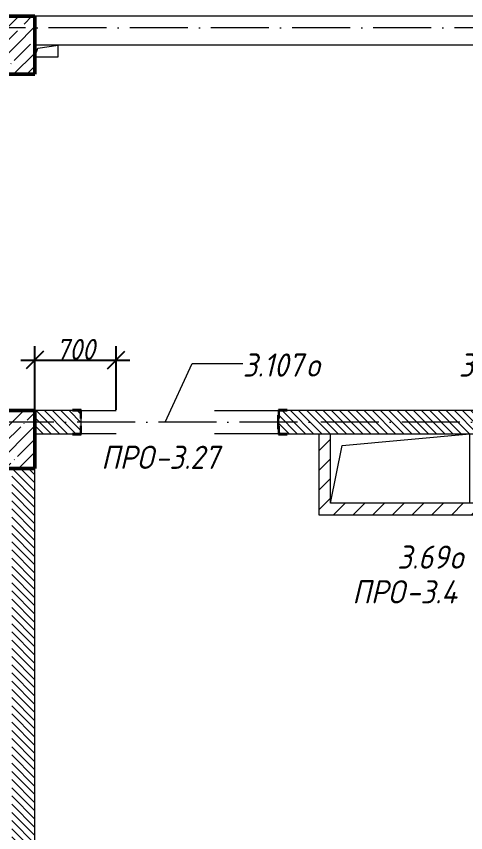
# Model space of a CAD drawing. Header units: millimetres. Extents: x -401725 to 250493, y 305116 to 802890.
# Drawn here: x 207375 to 211251, y 314627 to 321667 of the extents above; entities that cross this region are included whole.
import ezdxf

# ---------------------------------------------------------------- set-up
doc = ezdxf.new("R2010")
doc.units = ezdxf.units.MM
doc.linetypes.add('50_200_ШТРИХ_1Т_ш5_п1_п1_', pattern=[700, 500, -100, 0, -100])
for name, color, linetype, lineweight in [('A-____-____-DIMS', 7, 'Continuous', 9), ('A-GENM-____-IDEN', 7, 'Continuous', 9), ('A-GENM-____-MCUT', 7, 'Continuous', 25), ('A-GENM-____-OTLN', 7, 'Continuous', 9), ('A-GENM-____-OTLN-1', 7, 'Continuous', 25), ('A-GLAZ-____-IDEN', 7, 'Continuous', 9), ('A-WALL-____-MCUT-3', 7, 'Continuous', 9), ('A-WALL-____-OTLN', 7, 'Continuous', 9), ('A-WALL-____-PATT-1', 7, 'Continuous', 9), ('A-WALL-FNSH-MCUT-1', 7, 'Continuous', 9), ('I-WALL-____-OTLN', 7, 'Continuous', 9), ('S-COLS-____-MCUT', 7, 'Continuous', 50), ('S-COLS-____-OTLN', 7, 'Continuous', 9), ('S-GRID-____-OTLN-1', 7, '50_200_ШТРИХ_1Т_ш5_п1_п1_', 9)]:
    doc.layers.add(name, color=color, linetype=linetype, lineweight=lineweight)
doc.styles.add('ISOCPEUR_I_10', font='isocpeui.ttf', dxfattribs={"width": 0.9, "height": 180})
doc.styles.add('ISOCPEUR_I_9', font='isocpeui.ttf', dxfattribs={"width": 0.9, "height": 250})
doc.dimstyles.new('ISO-1_8_0_9К_СРЕДНИЙ_Кладочные_4', dxfattribs={"dimscale": 304.8, "dimtxt": 179.276612, "dimasz": 0.492126, "dimexe": 0.393701, "dimexo": 0, "dimgap": 0, "dimtad": 1, "dimdec": 3, "dimrnd": 0.001, "dimdsep": 46, "dimtxsty": 'ISOCPEUR_I_10', "dimblk1": 'OBLIQUE', "dimblk2": 'OBLIQUE', "dimsah": 1, "dimcen": 0.09, "dimdle": 0.393701, "dimazin": 0, "dimtfac": 1, "dimtdec": 4, "dimtix": 1, "dimtmove": 1, "dimatfit": 3, "dimfxl": 1, "dimtvp": 1, "dimtolj": 1, "dimtzin": 0, "dimarcsym": 2})
pattern_1 = [(135, (144685.44, 312186.367), (-35.35534, -35.35534), [])]
pattern_2 = [(45, (144685.44, 312186.37), (-84.85281, 84.85281), [])]

# ---------------------------------------------------------------- blocks, each defined once
blk = doc.blocks.new('BSC_Колонна _Прямоугольная - 500х500-V111-АР1_План отверстий 3 этажа в осях 1-64_А-ГГ')
at = {"layer": 'S-COLS-____-OTLN'}
h = blk.add_hatch(dxfattribs=at)
h.set_pattern_fill('FP_134', color=256, style=0, pattern_type=2)
h.set_pattern_definition([(45, (-62600, -5831.04), (-114.04925, 114.04925), []), (45, (-62485.95, -5831.04), (-114.04925, 114.04925), [201.613, -40.323, 3.353, -36.97])])
h.paths.add_polyline_path([(-250, -250), (250, -250), (250, 250), (-250, 250)], flags=0)
at = {"layer": 'S-COLS-____-MCUT'}
for p, q in [((250, 250), (-250, 250)), ((-250, 250), (-250, -250)), ((250, -250), (250, 250)), ((-250, -250), (250, -250))]:
    blk.add_line(p, q, dxfattribs=at)
blk = doc.blocks.new('BSC_Колонна _Прямоугольная - 500х500-V116-АР1_План отверстий 3 этажа в осях 1-64_А-ГГ')
at = {"layer": 'S-COLS-____-OTLN'}
h = blk.add_hatch(dxfattribs=at)
h.set_pattern_fill('FP_139', color=256, style=0, pattern_type=2)
h.set_pattern_definition([(45, (-62600, -9231.04), (-114.04925, 114.04925), []), (45, (-62485.95, -9231.04), (-114.04925, 114.04925), [201.613, -40.323, 3.353, -36.97])])
h.paths.add_polyline_path([(-250, -250), (250, -250), (250, 250), (-250, 250)], flags=0)
at = {"layer": 'S-COLS-____-MCUT'}
for p, q in [((250, 250), (-250, 250)), ((-250, 250), (-250, -250)), ((250, -250), (250, 250)), ((-250, -250), (250, -250))]:
    blk.add_line(p, q, dxfattribs=at)
blk = doc.blocks.new('Фахверк_СКБ_Уголок - 200_3960-28268576-АР1_План отверстий 3 этажа в осях 1-64_А-ГГ')
at = {"layer": 'A-GENM-____-MCUT'}
for p, q in [((200, 156), (125, 156)), ((125, 156), (125, 81)), ((131, 81), (131, 150)), ((131, 150), (200, 150)), ((200, 150), (200, 156)), ((125, 81), (131, 81)), ((131, 19), (125, 19)), ((125, 19), (125, -56)), ((131, -50), (131, 19)), ((125, -56), (200, -56)), ((200, -50), (131, -50)), ((200, -56), (200, -50))]:
    blk.add_line(p, q, dxfattribs=at)
blk = doc.blocks.new('154_Стойка_СКБ_Уголок - СМ-2480_200-28346303-АР1_План отверстий 3 этажа в осях 1-64_А-ГГ')
at = {"layer": 'A-GENM-____-MCUT'}
for p, q in [((125, 156), (125, 81)), ((200, 156), (125, 156)), ((131, 81), (131, 150)), ((131, 150), (200, 150)), ((200, 150), (200, 156)), ((125, 81), (131, 81)), ((131, 19), (125, 19)), ((125, 19), (125, -56)), ((131, -50), (131, 19)), ((125, -56), (200, -56)), ((200, -50), (131, -50)), ((200, -56), (200, -50))]:
    blk.add_line(p, q, dxfattribs=at)
blk = doc.blocks.new('Стойка_Влож_Полоса боковая - Полоса-28213942-АР1_План отверстий 3 этажа в осях 1-64_А-ГГ')
at = {"layer": 'A-GENM-____-OTLN'}
for p, q in [((-5, 60), (0, 60)), ((-5, -60), (-5, 60)), ((0, 31), (0, -31)), ((0, -60), (-5, -60))]:
    blk.add_line(p, q, dxfattribs=at)
blk = doc.blocks.new('AR_Отверстие прямоугольное _в плите_ - AR_Отверстие прямоугольное _в плите_-V181-АР1_План отверстий 3 этажа в осях 1-64_А-ГГ')
at = {"layer": 'A-GENM-____-OTLN'}
for p, q in [((-100, -50), (-75, 25)), ((-75, 25), (100, 50)), ((100, -50), (100, 50)), ((-100, -50), (100, -50))]:
    blk.add_line(p, q, dxfattribs=at)
blk = doc.blocks.new('AR_Отверстие прямоугольное _в плите_ - AR_Отверстие прямоугольное _в плите_-V205-АР1_План отверстий 3 этажа в осях 1-64_А-ГГ')
at = {"layer": 'A-GENM-____-OTLN'}
for p, q in [((-500, 200), (600, 300)), ((600, -300), (600, 300)), ((-600, -300), (-500, 200))]:
    blk.add_line(p, q, dxfattribs=at)
blk = doc.blocks.new('_Oblique')
at = {"color": 0, "linetype": 'ByBlock', "lineweight": -2}
blk.add_line((-0.5, -0.5), (0.5, 0.5), dxfattribs=at)
blk = doc.blocks.new('*D10053')
at = {"layer": 'A-____-____-DIMS', "color": 0, "lineweight": -2, "transparency": 16777216}
for p, q in [((207535.4, 318267.4), (207535.4, 318823.5)), ((208235.4, 318273.4), (208235.4, 318823.5)), ((207415.4, 318703.5), (208355.4, 318703.5))]:
    blk.add_line(p, q, dxfattribs=at)
at = {"layer": 'Defpoints', "color": 0, "transparency": 16777216}
for p in [(208235.4, 318703.5), (207535.4, 318267.4), (208235.4, 318273.4)]:
    blk.add_point(p, dxfattribs=at)
at = {"layer": 'A-____-____-DIMS', "color": 0, "lineweight": -2, "transparency": 16777216, "xscale": 150, "yscale": 150, "zscale": 150, "rotation": 180}
blk.add_blockref('_Oblique', (207535.4, 318703.5), dxfattribs=at)
at = {"layer": 'A-____-____-DIMS', "color": 0, "lineweight": -2, "transparency": 16777216, "xscale": 150, "yscale": 150, "zscale": 150}
blk.add_blockref('_Oblique', (208235.4, 318703.5), dxfattribs=at)
at = {"layer": 'A-____-____-DIMS', "color": 0, "transparency": 16777216, "insert": (207885.4, 318794.7), "char_height": 180, "width": 409.578, "attachment_point": 5, "style": 'ISOCPEUR_I_10'}
blk.add_mtext('\\A1;700', dxfattribs=at)

msp = doc.modelspace()

# ---------------------------------------------------------------- hatches: boundary and pattern name
at = {"layer": 'A-WALL-____-PATT-1'}
h = msp.add_hatch(dxfattribs=at)
h.set_pattern_fill('FP_6', color=256, style=0, pattern_type=2)
h.set_pattern_definition(pattern_1)
h.paths.add_polyline_path([(212935.4376, 318067.4093), (213035.4376, 318067.4093), (213035.4376, 318267.4093), (212935.4376, 318267.4093), (212935.4376, 318073.2917)], flags=0)
h.paths.add_polyline_path([(212435.4376, 318067.4093), (212435.4376, 318267.4093), (209641.4376, 318267.0564), (209641.4376, 318198.4093), (209635.4376, 318198.4093), (209635.4376, 318136.4093), (209641.4376, 318136.4093), (209641.4376, 318067.4093), (211835.4036, 318067.4093)], flags=0)
h.paths.add_polyline_path([(207860.4376, 318067.4093), (207929.4376, 318067.4093), (207929.4376, 318136.4093), (207935.4376, 318136.4093), (207935.4376, 318198.4093), (207929.4376, 318198.4093), (207929.4376, 318267.4093), (207535.4376, 318267.4093), (207535.4376, 318067.4093)], flags=0)
h = msp.add_hatch(dxfattribs=at)
h.set_pattern_fill('FP_4', color=256, style=0, pattern_type=2)
h.set_pattern_definition(pattern_2)
h.paths.add_polyline_path([(210085.4376, 317367.4093), (210085.4376, 318067.4093), (209985.4376, 318067.4093), (209985.4376, 317367.4093)], flags=0)
h = msp.add_hatch(dxfattribs=at)
h.set_pattern_fill('FP_6', color=256, style=0, pattern_type=2)
h.set_pattern_definition(pattern_1)
h.paths.add_polyline_path([(207535.4376, 310767.4093), (207535.4376, 317767.4093), (207335.4376, 317767.4093), (207335.4376, 310767.4093), (207416.7429, 310767.4093)], flags=0)
h = msp.add_hatch(dxfattribs=at)
h.set_pattern_fill('FP_4', color=256, style=0, pattern_type=2)
h.set_pattern_definition(pattern_2)
h.paths.add_polyline_path([(210085.4376, 317367.4093), (211535.4376, 317367.4093), (211535.4376, 317370.4093), (211582.4376, 317370.4093), (211582.4376, 317464.4093), (211535.4376, 317464.4093), (211535.4376, 317467.4093), (210085.4376, 317467.4093), (210085.4376, 317370.4093)], flags=0)
h.paths.add_polyline_path([(213535.4376, 317367.4093), (213535.4376, 317467.4093), (212035.4376, 317467.4093), (212035.4376, 317367.4093)], flags=0)

# ---------------------------------------------------------------- linework, layer by layer
at = {"layer": 'A-GLAZ-____-IDEN'}
for p, q in [((208660.4376, 318167.4093), (208893.0806, 318672.3771)), ((208893.0806, 318672.3771), (209327.9658, 318672.3771))]:
    msp.add_line(p, q, dxfattribs=at)
at = {"layer": 'A-WALL-____-MCUT-3'}
for p, q in [((207860.4376, 318267.4093), (207535.4376, 318267.4093)), ((212435.4376, 318267.4093), (209710.4376, 318267.4093)), ((207935.4376, 318136.4093), (207935.4376, 318198.4093)), ((207535.4376, 318067.4093), (207860.4376, 318067.4093)), ((209710.4376, 318067.4093), (212435.4376, 318067.4093)), ((207535.4376, 310767.4093), (207535.4376, 317767.4093))]:
    msp.add_line(p, q, dxfattribs=at)
at = {"layer": 'A-WALL-____-OTLN'}
for p, q in [((212685.4376, 321667.4093), (207535.4376, 321667.4093)), ((212685.4376, 321417.4093), (207535.4376, 321417.4093))]:
    msp.add_line(p, q, dxfattribs=at)
at = {"layer": 'A-WALL-FNSH-MCUT-1'}
for p, q in [((209985.4376, 318067.4093), (209985.4376, 317367.4093)), ((210085.4376, 317467.4093), (210085.4376, 318067.4093)), ((211535.4376, 317467.4093), (210085.4376, 317467.4093)), ((209985.4376, 317367.4093), (211535.4376, 317367.4093))]:
    msp.add_line(p, q, dxfattribs=at)
at = {"layer": 'I-WALL-____-OTLN'}
for p, q in [((207935.4376, 318267.4093), (208235.4376, 318267.4093)), ((209085.4376, 318267.4093), (209635.4376, 318267.4093)), ((208235.4376, 318067.4093), (207935.4376, 318067.4093)), ((209635.4376, 318067.4093), (209085.4376, 318067.4093))]:
    msp.add_line(p, q, dxfattribs=at)
at = {"layer": 'S-GRID-____-OTLN-1'}
for p, q in [((248759.8442, 321567.4093), (140255.5819, 321567.4093)), ((235004.2249, 318167.4093), (140016.6674, 318167.4093))]:
    msp.add_line(p, q, dxfattribs=at)

# ---------------------------------------------------------------- block references
at = {"layer": 'A-GENM-____-OTLN'}
for name, p in [('AR_Отверстие прямоугольное _в плите_ - AR_Отверстие прямоугольное _в плите_-V181-АР1_План отверстий 3 этажа в осях 1-64_А-ГГ', (207635.4376, 321367.4093)), ('Стойка_Влож_Полоса боковая - Полоса-28213942-АР1_План отверстий 3 этажа в осях 1-64_А-ГГ', (209635.4376, 318167.4093)), ('AR_Отверстие прямоугольное _в плите_ - AR_Отверстие прямоугольное _в плите_-V205-АР1_План отверстий 3 этажа в осях 1-64_А-ГГ', (210685.4376, 317767.4093))]:
    msp.add_blockref(name, p, dxfattribs=at)
at = {"layer": 'A-GENM-____-OTLN-1', "rotation": 180}
msp.add_blockref('Фахверк_СКБ_Уголок - 200_3960-28268576-АР1_План отверстий 3 этажа в осях 1-64_А-ГГ', (208060.4376, 318217.4093), dxfattribs=at)
at = {"layer": 'A-GENM-____-OTLN-1'}
msp.add_blockref('154_Стойка_СКБ_Уголок - СМ-2480_200-28346303-АР1_План отверстий 3 этажа в осях 1-64_А-ГГ', (209510.4376, 318117.4093), dxfattribs=at)
at = {"layer": 'S-COLS-____-OTLN'}
for name, p in [('BSC_Колонна _Прямоугольная - 500х500-V116-АР1_План отверстий 3 этажа в осях 1-64_А-ГГ', (207285.4376, 321417.4093)), ('BSC_Колонна _Прямоугольная - 500х500-V111-АР1_План отверстий 3 этажа в осях 1-64_А-ГГ', (207285.4376, 318017.4093))]:
    msp.add_blockref(name, p, dxfattribs=at)

# ---------------------------------------------------------------- texts
at = {"layer": 'A-GENM-____-IDEN', "char_height": 200, "attachment_point": 1, "style": 'ISOCPEUR_I_9'}
for s, insert, width in [('ПРО', (208108.2489, 317964.2216), 562.784625), ('-3.27', (208572.5926, 317964.2216), 707.088375), ('ПРО', (210273.5071, 316804.0644), 562.784625), ('-3.4', (210737.8509, 316804.0644), 577.215)]:
    msp.add_mtext(s, dxfattribs=dict(at, insert=insert, width=width))
at = {"layer": 'A-GLAZ-____-IDEN', "char_height": 200, "attachment_point": 1, "style": 'ISOCPEUR_I_9'}
for s, insert, width in [('3.107', (209327.9658, 318759.9916), 663.79725), ('3.81', (211191.9372, 318759.9916), 505.063125), ('\\fISOCPEUR|b0|i1|c204|p34|;\\W.9;о', (209875.6533, 318759.9916), 158.734125), ('3.69', (210660.6092, 317103.5736), 548.35425), ('\\fISOCPEUR|b0|i1|c204|p34|;\\W.9;о', (211113.0467, 317103.5736), 158.734125)]:
    msp.add_mtext(s, dxfattribs=dict(at, insert=insert, width=width))

# ---------------------------------------------------------------- dimensions: what is measured, and where the dimension line sits
at = {"layer": 'A-____-____-DIMS'}
dim = msp.add_linear_dim(base=(208235.4376, 318703.5041), p1=(207535.4376, 318267.4093), p2=(208235.4376, 318273.4093), dimstyle='ISO-1_8_0_9К_СРЕДНИЙ_Кладочные_4', override={"dimpost": '<>', "dimfxl": 700.025714}, dxfattribs=at)
dim.commit()
dim.dimension.update_dxf_attribs({"geometry": '*D10053', "text_midpoint": (207885.4376, 318794.6632)})

doc.saveas('drawing.dxf')
